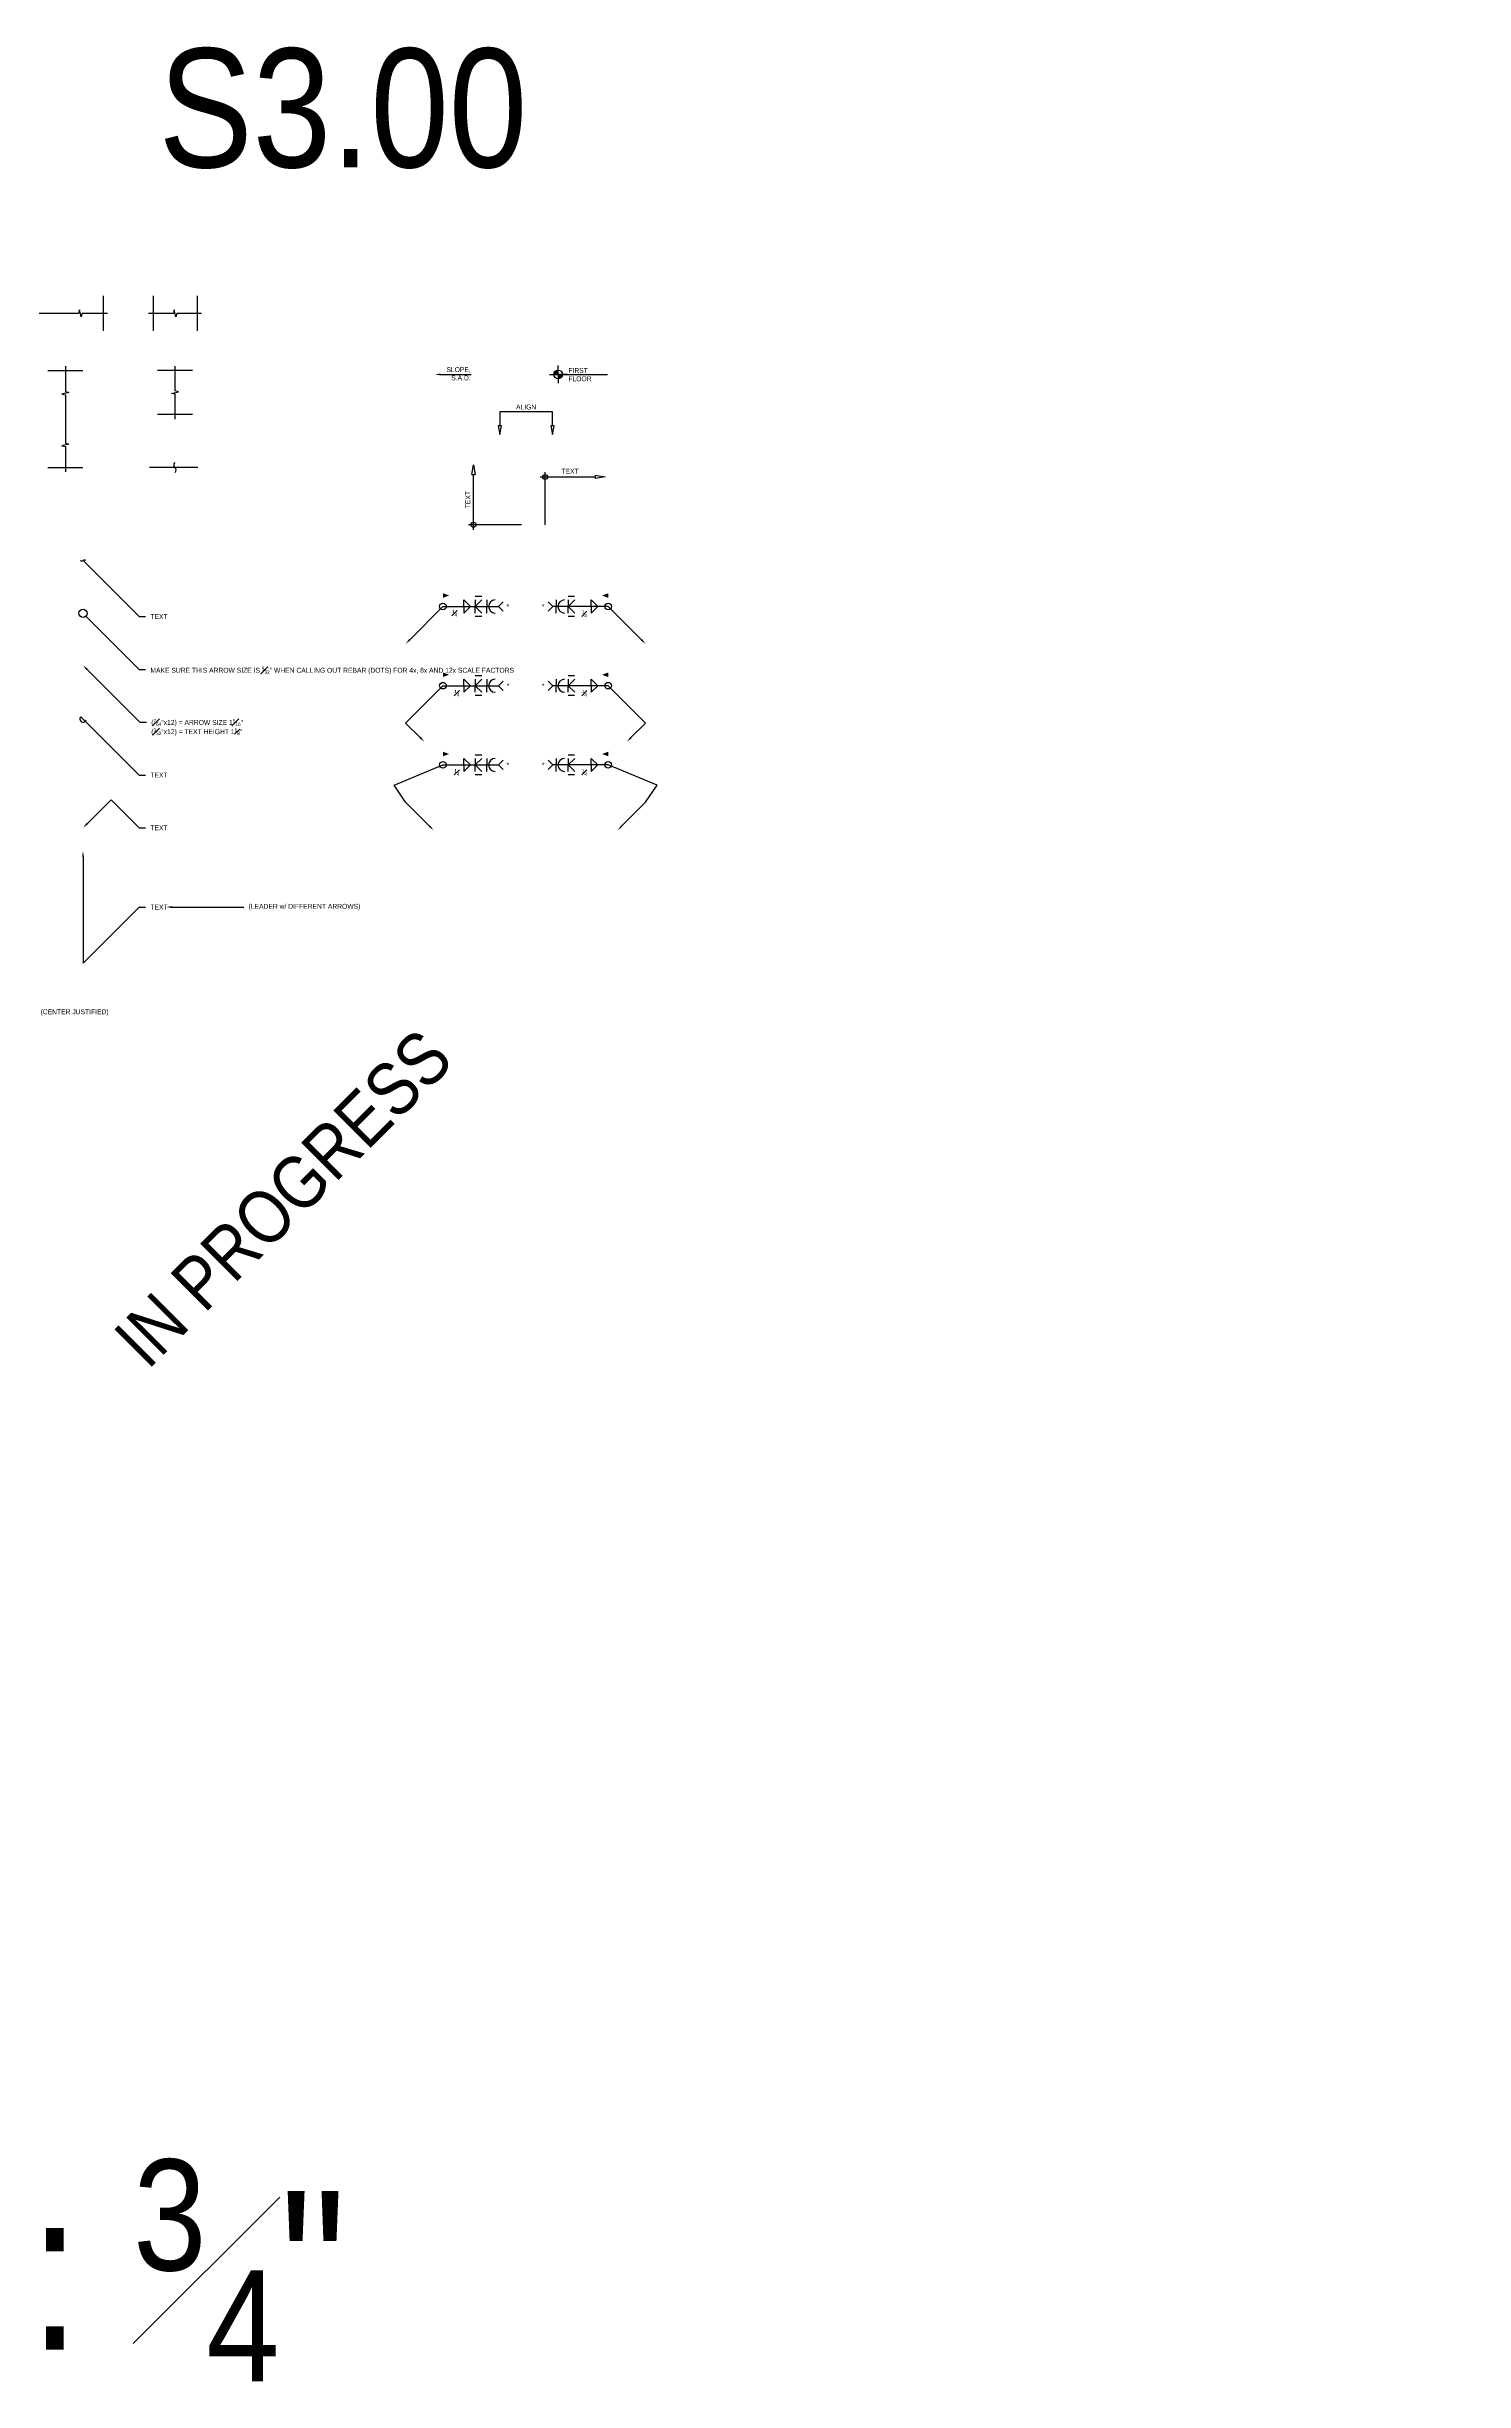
# Model space of a CAD drawing. Header units: inches. Extents: x -2661 to 42767, y -1222 to 9099.
# Drawn here: x 3316.5 to 3531.2, y 1395.1 to 1748.6 of the extents above; entities that cross this region are included whole.
import ezdxf
from ezdxf import colors
from ezdxf.entities.mleader import LeaderData, LeaderLine
from ezdxf.math import Vec2, Vec3

# ---------------------------------------------------------------- set-up
doc = ezdxf.new("R2010")
doc.units = ezdxf.units.IN
doc.header["$LTSCALE"] = 12
doc.header["$MEASUREMENT"] = 0
doc.header["$PDMODE"] = 3
doc.layers.get('0').update_dxf_attribs({"linetype": 'CONTINUOUS'})
doc.layers.get('DefPoints').update_dxf_attribs({"color": 251, "linetype": 'CONTINUOUS'})
for name, color, linetype in [('S-ANNO-DIMS', 2, 'CONTINUOUS'), ('S-ANNO-NOTE', 4, 'CONTINUOUS'), ('S-ANNO-NOTE-EXIST', 251, 'CONTINUOUS'), ('S-BREAK', 2, 'CONTINUOUS'), ('S-ROOM-NAME', 251, 'CONTINUOUS')]:
    doc.layers.add(name, color=color, linetype=linetype)
doc.layers.add('S-ANNO-GRID-NONPLOT', color=251, linetype='CONTINUOUS', plot=False)
doc.layers.add('S-ANNO-NONPLOT', color=253, linetype='CONTINUOUS', plot=False, transparency=0.5)
doc.styles.add('Arial', font='arial.ttf', dxfattribs={"width": 0.85})
doc.dimstyles.new('DIM-8_Se', dxfattribs={"dimscale": 8, "dimtxt": 0.09375, "dimasz": 0.109375, "dimexe": 0.0625, "dimexo": 0.0625, "dimgap": 0.0625, "dimtad": 1, "dimdec": 4, "dimzin": 11, "dimdsep": 46, "dimlunit": 4, "dimtxsty": 'Arial', "dimblk": 'ARCHTICK', "dimcen": 0.125, "dimdle": 0.0625, "dimclrd": 256, "dimclre": 256, "dimclrt": 4, "dimadec": 0, "dimazin": 0, "dimtfac": 0.75, "dimtdec": 4, "dimtmove": 0, "dimatfit": 3, "dimfxl": 1, "dimfrac": 1, "dimtolj": 1, "dimtzin": 0, "dimarcsym": 0})

# ---------------------------------------------------------------- blocks, each defined once
blk = doc.blocks.new('_Integral')
at = {"color": 0, "linetype": 'ByBlock', "lineweight": -2}
for centre, start, end in [((0.44, -0.09), 102, 168), ((-0.44, 0.09), 282, 348)]:
    blk.add_arc(centre, 0.454, start, end, dxfattribs=at)
blk = doc.blocks.new('_DotBlank')
at = {"color": 0, "lineweight": -2}
blk.add_line((-0.5, 0), (-1, 0), dxfattribs=at)
blk.add_circle((0, 0), 0.5, dxfattribs=at)
blk = doc.blocks.new('_ClosedBlank')
at = {"color": 0, "linetype": 'ByBlock', "lineweight": -2}
for p, q in [((-1, 0.17), (0, 0)), ((-1, 0.17), (-1, -0.17)), ((0, 0), (-1, -0.17))]:
    blk.add_line(p, q, dxfattribs=at)
blk = doc.blocks.new('ARROW-LOOP')
at = {"color": 0}
blk.add_lwpolyline([(-1.81, 0), (0.54, 0, 1.317177), (-0.46, -0.28)], format="xyb", dxfattribs=at)
blk = doc.blocks.new('ELEV-SYMB')
at = {"layer": 'S-ANNO-NOTE', "color": 2}
for points in [[(-2, 0), (0, 0), (0, 2)], [(2, 0), (0, 0), (0, -2)]]:
    blk.add_lwpolyline(points, dxfattribs=at)
at = {"layer": 'S-ANNO-NOTE', "color": 2, "const_width": 1}
for points in [[(0, 0.5, 0.414214), (-0.5, 0, 0.414214)], [(0, -0.5, 0.414214), (0.5, 0, 0.414214)]]:
    blk.add_lwpolyline(points, format="xyb", dxfattribs=at)
at = {"layer": 'S-ANNO-NOTE', "color": 2}
blk.add_circle((0, 0), 1, dxfattribs=at)
blk = doc.blocks.new('_Small')
at = {"color": 0, "linetype": 'ByBlock', "lineweight": -2}
blk.add_circle((0, 0), 0.25, dxfattribs=at)
blk = doc.blocks.new('*D575')
at = {"layer": 'DefPoints', "color": 0, "transparency": 16777216}
for p in [(3401.09, 1683.47), (3401.09, 1683.47), (3392, 1676.24)]:
    blk.add_point(p, dxfattribs=at)
at = {"layer": 'S-ANNO-DIMS', "lineweight": -2, "transparency": 16777216}
for p, q in [((3391.25, 1683.47), (3399.59, 1683.47)), ((3392, 1676.24), (3392, 1684.22))]:
    blk.add_line(p, q, dxfattribs=at)
at = {"layer": 'S-ANNO-DIMS', "lineweight": -2, "transparency": 16777216, "xscale": 1.5, "yscale": 1.5, "zscale": 1.5, "rotation": 180}
blk.add_blockref('_Small', (3392, 1683.47), dxfattribs=at)
at = {"layer": 'S-ANNO-DIMS', "lineweight": -2, "transparency": 16777216, "xscale": 1.5, "yscale": 1.5, "zscale": 1.5}
blk.add_blockref('_ClosedBlank', (3401.09, 1683.47), dxfattribs=at)
at = {"layer": 'S-ANNO-DIMS', "color": 4, "transparency": 16777216, "insert": (3395.79, 1684.35), "char_height": 0.75, "attachment_point": 5, "style": 'Arial'}
blk.add_mtext('\\A1;TEXT ', dxfattribs=at)
blk = doc.blocks.new('Se_BREAK SQUIGGLE')
at = {"layer": 'S-BREAK'}
blk.add_lwpolyline([(0, -0.37, 0.408465), (0, 0, -0.407415), (0, 0.37, -2.166217)], format="xyb", dxfattribs=at)
blk = doc.blocks.new('Se_BREAK SYMBOL')
at = {"color": 0, "linetype": 'ByBlock'}
blk.add_lwpolyline([(6, 0), (0.38, 0), (0.19, -0.78), (-0.19, 0.78), (-0.38, 0), (-6, 0)], dxfattribs=at)
blk = doc.blocks.new('*D688')
at = {"layer": 'DefPoints', "color": 0, "transparency": 16777216}
for p in [(3381.17, 1685.33), (3381.17, 1685.33), (3388.41, 1676.24)]:
    blk.add_point(p, dxfattribs=at)
at = {"layer": 'S-ANNO-DIMS', "lineweight": -2, "transparency": 16777216}
for p, q in [((3381.17, 1675.49), (3381.17, 1683.83)), ((3388.41, 1676.24), (3380.42, 1676.24))]:
    blk.add_line(p, q, dxfattribs=at)
at = {"layer": 'S-ANNO-DIMS', "lineweight": -2, "transparency": 16777216, "xscale": 1.5, "yscale": 1.5, "zscale": 1.5}
for name, p, rotation in [('_ClosedBlank', (3381.17, 1685.33), 90), ('_Small', (3381.17, 1676.24), 270)]:
    blk.add_blockref(name, p, dxfattribs=dict(at, rotation=rotation))
at = {"layer": 'S-ANNO-DIMS', "color": 4, "transparency": 16777216, "insert": (3380.3, 1680.04), "char_height": 0.75, "attachment_point": 5, "rotation": 90, "style": 'Arial'}
blk.add_mtext('\\A1;TEXT ', dxfattribs=at)

msp = doc.modelspace()

# ---------------------------------------------------------------- linework, layer by layer
at = {"layer": 'S-ANNO-DIMS'}
msp.add_lwpolyline([(3393.37865, 1691.22676), (3392.87865, 1691.22676), (3393.12865, 1689.89343), (3393.37865, 1691.22676), (3393.12865, 1691.22676), (3393.12865, 1693.3481), (3385.12865, 1693.3481), (3385.12865, 1691.22676), (3384.87865, 1691.22676), (3385.12865, 1689.89343), (3385.37865, 1691.22676), (3384.87865, 1691.22676)], dxfattribs=at)
at = {"layer": 'S-ANNO-NONPLOT'}
for p, q in [((3325.0655, 1710.91349), (3325.0655, 1705.58015)), ((3332.61384, 1710.91349), (3332.61384, 1705.58015)), ((3339.2805, 1710.91349), (3339.2805, 1705.58015)), ((3316.67009, 1699.58015), (3322.00342, 1699.58015)), ((3338.61384, 1699.58015), (3333.2805, 1699.58015)), ((3338.61384, 1692.91349), (3333.2805, 1692.91349)), ((3316.67009, 1684.90572), (3322.00342, 1684.90572))]:
    msp.add_line(p, q, dxfattribs=at)
msp.add_lwpolyline([(3339.41629, 1684.90572), (3332.09936, 1684.90572)], dxfattribs=at)
at = {"layer": 'S-ANNO-NOTE', "color": 2}
msp.add_line((3392.65486, 1699.00219), (3401.45806, 1699.00219), dxfattribs=at)
at = {"layer": 'S-ANNO-NOTE'}
for p, q in [((3382.40329, 1665.36287), (3381.40329, 1665.36287)), ((3396.47544, 1665.36287), (3395.47544, 1665.36287)), ((3382.43067, 1662.36287), (3381.43067, 1662.36287)), ((3383.17963, 1664.86287), (3383.17963, 1663.86287)), ((3383.17963, 1662.86287), (3383.17963, 1663.86287)), ((3393.69062, 1664.86287), (3393.69062, 1663.86287)), ((3393.69062, 1662.86287), (3393.69062, 1663.86287)), ((3396.47544, 1662.36287), (3395.47544, 1662.36287)), ((3382.40329, 1653.36287), (3381.40329, 1653.36287)), ((3383.17963, 1652.86287), (3383.17963, 1651.86287)), ((3383.17963, 1650.86287), (3383.17963, 1651.86287)), ((3393.69062, 1652.86287), (3393.69062, 1651.86287)), ((3393.69062, 1650.86287), (3393.69062, 1651.86287)), ((3396.47544, 1653.36287), (3395.47544, 1653.36287)), ((3382.43067, 1650.36287), (3381.43067, 1650.36287)), ((3396.47544, 1650.36287), (3395.47544, 1650.36287)), ((3382.40329, 1641.36287), (3381.40329, 1641.36287)), ((3383.17963, 1640.86287), (3383.17963, 1639.86287)), ((3393.69062, 1640.86287), (3393.69062, 1639.86287)), ((3396.47544, 1641.36287), (3395.47544, 1641.36287)), ((3382.43067, 1638.36287), (3381.43067, 1638.36287)), ((3383.17963, 1638.86287), (3383.17963, 1639.86287)), ((3393.69062, 1638.86287), (3393.69062, 1639.86287)), ((3396.47544, 1638.36287), (3395.47544, 1638.36287))]:
    msp.add_line(p, q, dxfattribs=at)
for points in [[(3376.53162, 1663.86287, 0, 0, 0), (3376.53162, 1665.52085, 0.68404, 0, 0), (3377.47132, 1665.52085, 0, 0, 0)], [(3401.56254, 1663.86287, 0, 0, 0), (3401.56254, 1665.52085, 0.68404, 0, 0), (3400.62284, 1665.52085, 0, 0, 0)], [(3376.53162, 1651.86287, 0, 0, 0), (3376.53162, 1653.52085, 0.68404, 0, 0), (3377.47132, 1653.52085, 0, 0, 0)], [(3401.56254, 1651.86287, 0, 0, 0), (3401.56254, 1653.52085, 0.68404, 0, 0), (3400.62284, 1653.52085, 0, 0, 0)], [(3376.53162, 1639.86287, 0, 0, 0), (3376.53162, 1641.52085, 0.68404, 0, 0), (3377.47132, 1641.52085, 0, 0, 0)], [(3401.56254, 1639.86287, 0, 0, 0), (3401.56254, 1641.52085, 0.68404, 0, 0), (3400.62284, 1641.52085, 0, 0, 0)]]:
    msp.add_lwpolyline(points, format="xyseb", dxfattribs=at)
for points in [[(3379.6817, 1663.86287), (3379.6817, 1664.86287), (3380.6817, 1663.86287)], [(3379.6817, 1663.86287), (3379.6817, 1662.86287), (3380.6817, 1663.86287)], [(3381.43067, 1664.86287), (3381.43067, 1663.86287), (3382.43067, 1664.86287)], [(3381.43067, 1662.86287), (3381.43067, 1663.86287), (3382.43067, 1662.86287)], [(3385.63375, 1663.15576), (3384.92664, 1663.86287), (3385.63375, 1664.56997)], [(3392.46041, 1663.15576), (3393.16751, 1663.86287), (3392.46041, 1664.56997)], [(3395.50282, 1664.86287), (3395.50282, 1663.86287), (3396.50282, 1664.86287)], [(3395.50282, 1662.86287), (3395.50282, 1663.86287), (3396.50282, 1662.86287)], [(3398.98271, 1663.86287), (3398.98271, 1664.86287), (3399.98271, 1663.86287)], [(3398.98271, 1663.86287), (3398.98271, 1662.86287), (3399.98271, 1663.86287)], [(3379.6817, 1651.86287), (3379.6817, 1652.86287), (3380.6817, 1651.86287)], [(3379.6817, 1651.86287), (3379.6817, 1650.86287), (3380.6817, 1651.86287)], [(3381.43067, 1652.86287), (3381.43067, 1651.86287), (3382.43067, 1652.86287)], [(3381.43067, 1650.86287), (3381.43067, 1651.86287), (3382.43067, 1650.86287)], [(3385.63375, 1651.15576), (3384.92664, 1651.86287), (3385.63375, 1652.56997)], [(3392.46041, 1651.15576), (3393.16751, 1651.86287), (3392.46041, 1652.56997)], [(3395.50282, 1652.86287), (3395.50282, 1651.86287), (3396.50282, 1652.86287)], [(3395.50282, 1650.86287), (3395.50282, 1651.86287), (3396.50282, 1650.86287)], [(3398.98271, 1651.86287), (3398.98271, 1652.86287), (3399.98271, 1651.86287)], [(3398.98271, 1651.86287), (3398.98271, 1650.86287), (3399.98271, 1651.86287)], [(3379.6817, 1639.86287), (3379.6817, 1640.86287), (3380.6817, 1639.86287)], [(3381.43067, 1640.86287), (3381.43067, 1639.86287), (3382.43067, 1640.86287)], [(3385.63375, 1639.15576), (3384.92664, 1639.86287), (3385.63375, 1640.56997)], [(3392.46041, 1639.15576), (3393.16751, 1639.86287), (3392.46041, 1640.56997)], [(3395.50282, 1640.86287), (3395.50282, 1639.86287), (3396.50282, 1640.86287)], [(3398.98271, 1639.86287), (3398.98271, 1640.86287), (3399.98271, 1639.86287)], [(3379.6817, 1639.86287), (3379.6817, 1638.86287), (3380.6817, 1639.86287)], [(3381.43067, 1638.86287), (3381.43067, 1639.86287), (3382.43067, 1638.86287)], [(3395.50282, 1638.86287), (3395.50282, 1639.86287), (3396.50282, 1638.86287)], [(3398.98271, 1639.86287), (3398.98271, 1638.86287), (3399.98271, 1639.86287)]]:
    msp.add_lwpolyline(points, dxfattribs=at)
for centre in [(3376.53162, 1663.86287), (3401.56254, 1663.86287), (3376.53162, 1651.86287), (3401.56254, 1651.86287), (3376.53162, 1639.86287), (3401.56254, 1639.86287)]:
    msp.add_circle(centre, 0.5, dxfattribs=at)
for centre, start, end in [((3384.50022, 1663.79228), 93.7722975, 176.2277025), ((3384.50022, 1663.93345), 183.7722975, 266.2277025), ((3395.01121, 1663.79228), 93.7722975, 176.2277025), ((3395.01121, 1663.93345), 183.7722975, 266.2277025), ((3384.50022, 1651.79228), 93.7722975, 176.2277025), ((3384.50022, 1651.93345), 183.7722975, 266.2277025), ((3395.01121, 1651.79228), 93.7722975, 176.2277025), ((3395.01121, 1651.93345), 183.7722975, 266.2277025), ((3384.50022, 1639.79228), 93.7722975, 176.2277025), ((3395.01121, 1639.79228), 93.7722975, 176.2277025), ((3384.50022, 1639.93345), 183.7722975, 266.2277025), ((3395.01121, 1639.93345), 183.7722975, 266.2277025)]:
    msp.add_arc(centre, 1.07291, start, end, dxfattribs=at)
at = {"layer": 'S-BREAK'}
for points in [[(3325.73217, 1708.24682), (3321.84361, 1708.24682), (3321.71742, 1707.72792), (3321.46504, 1708.76572), (3321.33885, 1708.24682), (3314.00639, 1708.24682), (3313.8802, 1707.72792), (3313.62782, 1708.76572), (3313.50163, 1708.24682), (3309.66873, 1708.24682)], [(3319.33676, 1700.24682), (3319.33676, 1696.41393), (3319.85566, 1696.28774), (3318.81785, 1696.03535), (3319.33676, 1695.90916), (3319.33676, 1688.57671), (3319.85566, 1688.45052), (3318.81785, 1688.19813), (3319.33676, 1688.07194), (3319.33676, 1684.23905)]]:
    msp.add_lwpolyline(points, dxfattribs=at)

# ---------------------------------------------------------------- block references
at = {"layer": 'S-ANNO-NOTE', "xscale": 0.6666666666666666, "yscale": 0.6666666666666666, "zscale": 0.6666666666666666}
msp.add_blockref('ELEV-SYMB', (3393.98819, 1699.00219), dxfattribs=at)
at = {"layer": 'S-BREAK'}
for name, p, xscale, yscale, zscale in [('Se_BREAK SYMBOL', (3335.94717, 1708.24682), 0.6666666666666666, 0.6666666666666666, 0.6666666666666666), ('Se_BREAK SQUIGGLE', (3335.94717, 1684.90572), 2, 2, 2)]:
    msp.add_blockref(name, p, dxfattribs=dict(at, xscale=xscale, yscale=yscale, zscale=zscale))
at = {"layer": 'S-BREAK', "xscale": 0.6666666666666666, "yscale": 0.6666666666666666, "zscale": 0.6666666666666666, "rotation": 270}
msp.add_blockref('Se_BREAK SYMBOL', (3335.94717, 1696.24682), dxfattribs=at)

# ---------------------------------------------------------------- texts
at = {"layer": 'S-ANNO-GRID-NONPLOT', "color": 191, "insert": (3389.30585, 1748.36325), "char_height": 18, "width": 59.0975878, "attachment_point": 3, "style": 'Arial'}
msp.add_mtext('S3.00', dxfattribs=at)
at = {"layer": 'S-ANNO-NOTE', "insert": (3380.73955, 1700.09872), "char_height": 0.75, "width": 3.8678273, "attachment_point": 3, "rotation": 359.8065106, "style": 'Arial'}
msp.add_mtext('SLOPE, S.A.D.', dxfattribs=at)
at = {"layer": 'S-ANNO-NOTE', "style": 'Arial'}
for s, insert, char_height, width, attachment_point in [('FIRST\\PFLOOR', (3395.52602, 1699.97505), 0.75, 12.0077712, 1), ('ALIGN', (3389.12865, 1693.68143), 0.75, 3.2306086, 8), ('\\A1;{\\H0.7x;\\S1#4;}', (3377.89454, 1663.38987), 0.75, 1.3935525, 1), ('*', (3386.16159, 1663.86287), 0.75, 8.4425806, 4), ('*', (3391.89799, 1663.86287), 0.75, 9.7010774, 6), ('\\A1;{\\H0.7x;\\S1#4;}', (3398.34245, 1663.2631), 0.75, 2.4380472, 3), ('\\A1;{\\H0.7x;\\S1#4;}', (3379.04145, 1651.2631), 0.75, 2.4380472, 3), ('*', (3386.19616, 1651.86287), 0.75, 9.7010774, 4), ('*', (3391.89799, 1651.86287), 0.75, 9.7010774, 6), ('\\A1;{\\H0.7x;\\S1#4;}', (3398.34245, 1651.2631), 0.75, 2.4380472, 3), ('\\A1;{\\H0.7x;\\S1#4;}', (3379.04145, 1639.2631), 0.75, 2.4380472, 3), ('*', (3386.16159, 1639.86287), 0.75, 8.4425806, 4), ('*', (3391.89799, 1639.86287), 0.75, 9.7010774, 6), ('\\A1;{\\H0.7x;\\S1#4;}', (3398.34245, 1639.2631), 0.75, 2.4380472, 3), ('\\A1;1{\\H0.7x;\\S1#2;\\H1.4286x;" = 1\'-0"\\P\\H0.99998x;8x\\PTEXT SIZE: \\H0.7x;\\S3#4;\\H1.4286x;"}', (3169.70251, 1513.50267), 24, 383.8709751, 1)]:
    msp.add_mtext(s, dxfattribs=dict(at, insert=insert, char_height=char_height, width=width, attachment_point=attachment_point))
at = {"layer": 'S-ANNO-NOTE', "color": 191, "insert": (3315.57937, 1602.37107), "char_height": 0.75, "width": 10.4807638, "attachment_point": 4, "style": 'Arial'}
msp.add_mtext('(CENTER JUSTIFIED)', dxfattribs=at)
at = {"layer": 'S-ROOM-NAME', "ltscale": 0.25, "insert": (3352.34519, 1574.22129), "char_height": 8, "width": 86.1334112, "attachment_point": 5, "rotation": 45, "style": 'Arial'}
msp.add_mtext('{\\fArial|b0|i0|c0|p34;IN PROGRESS}', dxfattribs=at)

# ---------------------------------------------------------------- dimensions: what is measured, and where the dimension line sits
at = {"layer": 'S-ANNO-DIMS'}
for base, p1, p2, angle, picture, middle in [((3381.17365, 1685.33441), (3388.40536, 1676.24259), (3381.17365, 1685.33441), 270, '*D688', (3380.29865, 1680.0385)), ((3401.0878, 1683.47431), (3391.99598, 1676.24259), (3401.0878, 1683.47431), 180, '*D575', (3395.79189, 1684.34931))]:
    dim = msp.add_linear_dim(base=base, p1=p1, p2=p2, angle=angle, text='TEXT ', dimstyle='DIM-8_Se', override={"dimasz": 0.1875, "dimexe": 0.09375, "dimexo": 0, "dimblk1": 'Small', "dimblk2": 'ClosedBlank', "dimsah": 1, "dimdle": 0.09375, "dimse2": 1}, dxfattribs=at)
    dim.commit()
    dim.dimension.update_dxf_attribs({"geometry": picture, "text_midpoint": middle})

# ---------------------------------------------------------------- leaders
at = {"layer": 'S-ANNO-NOTE'}
ml = msp.add_multileader_mtext('Standard', dxfattribs=at)
ml.set_content('', color=4, style='Arial')
ml.set_leader_properties(color=2)
ml.build(insert=Vec2(0, 0))
ml.multileader.update_dxf_attribs({"has_dogleg": 0, "dogleg_length": 1.21451, "arrow_head_size": 0.875, "scale": 8})
ctx = ml.context
ctx.base_point, ctx.scale, ctx.char_height, ctx.arrow_head_size, ctx.landing_gap_size, ctx.plane_origin, ctx.plane_x_axis, ctx.plane_y_axis = Vec3(3382.26182, 1699.00219), 8, 0.75, 0.875, 0.72, Vec3(3372.76233, 1706.03279), Vec3(-1, 0), Vec3(0, -1)
ctx.text_align_type = 2
notes = []
notes.append((ctx, [(0, (1, 1, 0), (3379.5539, 1699.00219), (1, 0), 1.26792, [(0, [(3375.27905, 1699.00219)], 0, [])])]))
ctx.mtext.insert, ctx.mtext.text_direction, ctx.mtext.rotation, ctx.mtext.alignment, ctx.mtext.flow_direction = Vec3(3381.54182, 1698.62719), Vec3(-1, 0), 3.141592654, 3, 5
ml = msp.add_multileader_mtext('Standard', dxfattribs=at)
ml.set_content('TEXT', color=4, style='Arial')
ml.set_leader_properties(color=2)
ml.set_arrow_properties(name='INTEGRAL')
ml.build(insert=Vec2(0, 0))
ml.multileader.update_dxf_attribs({"dogleg_length": 0.36, "arrow_head_size": 0.875, "scale": 8})
ctx = ml.context
ctx.base_point, ctx.scale, ctx.char_height, ctx.arrow_head_size, ctx.landing_gap_size, ctx.plane_origin = Vec3(3331.49973, 1662.33925), 8, 0.75, 0.875, 0.72, Vec3(3286.79295, 1960.67407)
notes.append((ctx, [(0, (1, 1, 0), (3330.49973, 1662.33925), (1, 0), 1, [(0, [(3322.01445, 1670.82453)], 0, [])])]))
ctx.mtext.insert, ctx.mtext.width, ctx.mtext.flow_direction = Vec3(3332.21973, 1662.71425), 16, 5
ml = msp.add_multileader_mtext('Standard', dxfattribs=at)
ml.set_content('\\A1;{\\C4;MAKE SURE THIS ARROW SIZE IS \\H0.7x;\\S5#32;\\H1.4286x;" WHEN CALLING OUT REBAR (DOTS) FOR 4x, 8x AND 12x SCALE FACTORS}', color=4, style='Arial')
ml.set_leader_properties(color=2)
ml.set_arrow_properties(name='DOTBLANK')
ml.build(insert=Vec2(0, 0))
ml.multileader.update_dxf_attribs({"dogleg_length": 0.36, "arrow_head_size": 1.25, "scale": 8})
ctx = ml.context
ctx.base_point, ctx.scale, ctx.char_height, ctx.arrow_head_size, ctx.landing_gap_size, ctx.plane_origin = Vec3(3331.49973, 1654.33925), 8, 0.75, 1.25, 0.72, Vec3(3286.79295, 1952.67407)
notes.append((ctx, [(0, (1, 1, 0), (3330.49973, 1654.33925), (1, 0), 1, [(0, [(3322.01445, 1662.82453)], 0, [])])]))
ctx.mtext.insert, ctx.mtext.width, ctx.mtext.defined_height, ctx.mtext.flow_direction = Vec3(3332.21973, 1654.72064), 16, 2.51618, 5
ml = msp.add_multileader_mtext('Standard', dxfattribs=at)
ml.set_content('', color=4, style='Arial')
ml.set_leader_properties(color=2)
ml.build(insert=Vec2(0, 0))
ml.multileader.update_dxf_attribs({"dogleg_length": 1.21451, "arrow_head_size": 0.875, "scale": 8})
ctx = ml.context
ctx.base_point, ctx.scale, ctx.char_height, ctx.arrow_head_size, ctx.landing_gap_size, ctx.plane_origin = Vec3(3384.92664, 1663.86287), 8, 0.75, 0.875, 0.72, Vec3(3369.50102, 1656.83227)
notes.append((ctx, [(0, (1, 1, 0), (3376.53162, 1663.86287), (1, 0), 8.39502, [(0, [(3370.87477, 1658.20601)], 0, [])])]))
ctx.mtext.insert, ctx.mtext.flow_direction = Vec3(3385.64664, 1664.23787), 5
ml = msp.add_multileader_mtext('Standard', dxfattribs=at)
ml.set_content('', color=4, style='Arial')
ml.set_leader_properties(color=2)
ml.build(insert=Vec2(0, 0))
ml.multileader.update_dxf_attribs({"dogleg_length": 1.21451, "arrow_head_size": 0.875, "scale": 8})
ctx = ml.context
ctx.base_point, ctx.scale, ctx.char_height, ctx.arrow_head_size, ctx.landing_gap_size, ctx.plane_origin = Vec3(3391.72751, 1663.86287), 8, 0.75, 0.875, 0.72, Vec3(3408.59313, 1656.83227)
ctx.text_align_type = 2
notes.append((ctx, [(0, (1, 1, 0), (3401.56254, 1663.86287), (-1, 0), 8.39502, [(0, [(3407.21939, 1658.20601)], 0, [])])]))
ctx.mtext.insert, ctx.mtext.alignment, ctx.mtext.flow_direction = Vec3(3392.44751, 1664.23787), 3, 5
ml = msp.add_multileader_mtext('Standard', dxfattribs=at)
ml.set_content('\\A1;{\\C4;(\\H0.7x;\\S7#64;\\H1.4286x;"x12) = ARROW SIZE 1\\H0.7x;\\S5#16;\\H1.4286x;"\\P(\\H0.7x;\\S3#32;\\H1.4286x;"x12) = TEXT HEIGHT 1\\H0.7x;\\S1#8;\\H1.4286x;"}', color=4, style='Arial')
ml.set_leader_properties(color=2)
ml.build(insert=Vec2(0, 0))
ml.multileader.update_dxf_attribs({"dogleg_length": 0.36, "arrow_head_size": 0.875, "scale": 8})
ctx = ml.context
ctx.base_point, ctx.scale, ctx.char_height, ctx.arrow_head_size, ctx.landing_gap_size, ctx.plane_origin = Vec3(3331.62414, 1646.33925), 8, 0.75, 0.875, 0.72, Vec3(3286.91736, 1944.67407)
notes.append((ctx, [(0, (1, 1, 0), (3330.62414, 1646.33925), (1, 0), 1, [(0, [(3322.01445, 1654.94893)], 0, [])])]))
ctx.mtext.insert, ctx.mtext.width, ctx.mtext.flow_direction = Vec3(3332.34414, 1646.8245), 16, 5
ml = msp.add_multileader_mtext('Standard', dxfattribs=at)
ml.set_content('', color=4, style='Arial')
ml.set_leader_properties(color=2)
ml.build(insert=Vec2(0, 0))
ml.multileader.update_dxf_attribs({"dogleg_length": 1.21451, "arrow_head_size": 0.875, "scale": 8})
ctx = ml.context
ctx.base_point, ctx.scale, ctx.char_height, ctx.arrow_head_size, ctx.landing_gap_size, ctx.plane_origin = Vec3(3384.92664, 1651.86287), 8, 0.75, 0.875, 0.72, Vec3(3369.50102, 1644.83227)
notes.append((ctx, [(0, (1, 1, 0), (3376.53162, 1651.86287), (1, 0), 8.39502, [(0, [(3373.7032, 1643.37758), (3370.87477, 1646.20601)], 0, [])])]))
ctx.mtext.insert, ctx.mtext.flow_direction = Vec3(3385.64664, 1652.23787), 5
ml = msp.add_multileader_mtext('Standard', dxfattribs=at)
ml.set_content('', color=4, style='Arial')
ml.set_leader_properties(color=2)
ml.build(insert=Vec2(0, 0))
ml.multileader.update_dxf_attribs({"dogleg_length": 1.21451, "arrow_head_size": 0.875, "scale": 8})
ctx = ml.context
ctx.base_point, ctx.scale, ctx.char_height, ctx.arrow_head_size, ctx.landing_gap_size, ctx.plane_origin = Vec3(3391.72751, 1651.86287), 8, 0.75, 0.875, 0.72, Vec3(3408.59313, 1644.83227)
ctx.text_align_type = 2
notes.append((ctx, [(0, (1, 1, 0), (3401.56254, 1651.86287), (-1, 0), 8.39502, [(0, [(3404.39096, 1643.37758), (3407.21939, 1646.20601)], 0, [])])]))
ctx.mtext.insert, ctx.mtext.alignment, ctx.mtext.flow_direction = Vec3(3392.44751, 1652.23787), 3, 5
ml = msp.add_multileader_mtext('Standard', dxfattribs=at)
ml.set_content('TEXT', color=4, style='Arial')
ml.set_leader_properties(color=2)
ml.set_arrow_properties(name='ARROW-LOOP')
ml.build(insert=Vec2(0, 0))
ml.multileader.update_dxf_attribs({"dogleg_length": 0.36, "arrow_head_size": 0.875, "scale": 8})
ctx = ml.context
ctx.base_point, ctx.scale, ctx.char_height, ctx.arrow_head_size, ctx.landing_gap_size, ctx.plane_origin = Vec3(3331.49973, 1638.33925), 8, 0.75, 0.875, 0.72, Vec3(3286.79295, 1936.67407)
notes.append((ctx, [(0, (1, 1, 0), (3330.49973, 1638.33925), (1, 0), 1, [(0, [(3322.01445, 1646.82453)], 0, [])])]))
ctx.mtext.insert, ctx.mtext.width, ctx.mtext.flow_direction = Vec3(3332.21973, 1638.71425), 16, 5
ml = msp.add_multileader_mtext('Standard', dxfattribs=at)
ml.set_content('', color=4, style='Arial')
ml.set_leader_properties(color=2)
ml.build(insert=Vec2(0, 0))
ml.multileader.update_dxf_attribs({"dogleg_length": 1.21451, "arrow_head_size": 0.875, "scale": 8})
ctx = ml.context
ctx.base_point, ctx.scale, ctx.char_height, ctx.arrow_head_size, ctx.landing_gap_size, ctx.plane_origin = Vec3(3384.92664, 1639.86287), 8, 0.75, 0.875, 0.72, Vec3(3369.50102, 1632.83227)
notes.append((ctx, [(0, (1, 1, 0), (3376.53162, 1639.86287), (1, 0), 8.39502, [(1, [(3375.11741, 1629.96337), (3370.87477, 1634.20601), (3369.14059, 1636.8014)], 0, [])])]))
ctx.mtext.insert, ctx.mtext.flow_direction = Vec3(3385.64664, 1640.23787), 5
ml = msp.add_multileader_mtext('Standard', dxfattribs=at)
ml.set_content('', color=4, style='Arial')
ml.set_leader_properties(color=2)
ml.build(insert=Vec2(0, 0))
ml.multileader.update_dxf_attribs({"dogleg_length": 1.21451, "arrow_head_size": 0.875, "scale": 8})
ctx = ml.context
ctx.base_point, ctx.scale, ctx.char_height, ctx.arrow_head_size, ctx.landing_gap_size, ctx.plane_origin = Vec3(3391.72751, 1639.86287), 8, 0.75, 0.875, 0.72, Vec3(3408.59313, 1632.83227)
ctx.text_align_type = 2
notes.append((ctx, [(0, (1, 1, 0), (3401.56254, 1639.86287), (-1, 0), 8.39502, [(1, [(3402.97675, 1629.96337), (3407.21939, 1634.20601), (3408.95357, 1636.8014)], 0, [])])]))
ctx.mtext.insert, ctx.mtext.alignment, ctx.mtext.flow_direction = Vec3(3392.44751, 1640.23787), 3, 5
ml = msp.add_multileader_mtext('Standard', dxfattribs=at)
ml.set_content('TEXT', color=4, style='Arial')
ml.set_leader_properties(color=2)
ml.build(insert=Vec2(0, 0))
ml.multileader.update_dxf_attribs({"dogleg_length": 21.88349, "arrow_head_size": 0.875, "scale": 8})
ctx = ml.context
ctx.base_point, ctx.scale, ctx.char_height, ctx.arrow_head_size, ctx.landing_gap_size, ctx.plane_origin = Vec3(3331.49973, 1630.33925), 8, 0.75, 0.875, 0.72, Vec3(3275.98433, 2070.4003)
notes.append((ctx, [(0, (1, 1, 0), (3330.49973, 1630.33925), (1, 0), 1, [(0, [(3322.01445, 1630.33925), (3326.25709, 1634.58189)], 0, [])])]))
ctx.mtext.insert, ctx.mtext.width, ctx.mtext.flow_direction = Vec3(3332.21973, 1630.71425), 16, 5
ml = msp.add_multileader_mtext('Standard', dxfattribs=at)
ml.set_content('TEXT', color=4, style='Arial')
ml.set_leader_properties(color=2)
ml.build(insert=Vec2(0, 0))
ml.multileader.update_dxf_attribs({"dogleg_length": 0.36, "arrow_head_size": 0.875, "scale": 8})
ctx = ml.context
ctx.base_point, ctx.scale, ctx.char_height, ctx.arrow_head_size, ctx.landing_gap_size, ctx.plane_origin = Vec3(3331.49973, 1618.33925), 8, 0.75, 0.875, 0.72, Vec3(3286.79295, 1916.67407)
notes.append((ctx, [(0, (1, 1, 0), (3330.49973, 1618.33925), (1, 0), 1, [(1, [(3322.01445, 1626.82453), (3322.01445, 1609.85396)], 0, [])])]))
ctx.mtext.insert, ctx.mtext.width, ctx.mtext.flow_direction = Vec3(3332.21973, 1618.71425), 16, 5
at = {"layer": 'S-ANNO-NOTE', "color": 191}
ml = msp.add_multileader_mtext('Standard', dxfattribs=at)
ml.set_content('(LEADER w/ DIFFERENT ARROWS)', color=191, style='Arial')
ml.set_leader_properties(color=191)
ml.build(insert=Vec2(0, 0))
ml.multileader.update_dxf_attribs({"text_right_attachment_type": 3, "dogleg_length": 0.36, "arrow_head_size": 0.875, "scale": 8})
ctx = ml.context
ctx.base_point, ctx.scale, ctx.char_height, ctx.arrow_head_size, ctx.landing_gap_size, ctx.plane_origin = Vec3(3346.3709, 1618.33925), 8, 0.75, 0.875, 0.72, Vec3(3300.79905, 1915.44747)
ctx.right_attachment = 3
notes.append((ctx, [(0, (1, 1, 0), (3345.3709, 1618.33925), (1, 0), 1, [(0, [(3334.60732, 1618.33925)], 0, [])])]))
ctx.mtext.insert, ctx.mtext.width, ctx.mtext.defined_height, ctx.mtext.flow_direction = Vec3(3347.0909, 1618.82449), 19.9808359, 3.05428, 5
at = {"layer": 'S-ANNO-NOTE'}
ml = msp.add_multileader_mtext('Standard', dxfattribs=at)
ml.set_content('\\A1;{\\C256;TEXT IS BOTTOM LEFT JUSTIFIED TO KEEP CONSISTENT GAP BETWEEN DETAIL TITLE & NOTES}', color=4, style='Arial')
ml.set_leader_properties(color=2)
ml.build(insert=Vec2(0, 0))
ml.multileader.update_dxf_attribs({"dogleg_length": 0.36, "arrow_head_size": 1.3125, "scale": 12})
ctx = ml.context
ctx.base_point, ctx.scale, ctx.char_height, ctx.arrow_head_size, ctx.landing_gap_size, ctx.plane_origin = Vec3(3584.77257, 1586.60491), 12, 1.125, 1.3125, 1.08, Vec3(3645.96297, 1860.48908)
ctx.text_align_type = 2
notes.append((ctx, [(0, (1, 1, 0), (3610.22476, 1586.60491), (-1, 0), 1.5, [(0, [(3614.80766, 1581.89463)], 0, [])])]))
ctx.mtext.insert, ctx.mtext.width, ctx.mtext.defined_height, ctx.mtext.alignment, ctx.mtext.flow_direction = Vec3(3607.64476, 1587.18046), 21.8386673, 6.3354, 3, 5
at = {"layer": 'S-ANNO-NOTE-EXIST'}
ml = msp.add_multileader_mtext('Standard', dxfattribs=at)
ml.set_content('{\\C256;TEXT}', color=4, style='Arial')
ml.set_leader_properties(color=256)
ml.set_arrow_properties(name='INTEGRAL')
ml.build(insert=Vec2(0, 0))
ml.multileader.update_dxf_attribs({"dogleg_length": 0.36, "arrow_head_size": 0.875, "scale": 8})
ctx = ml.context
ctx.base_point, ctx.scale, ctx.char_height, ctx.arrow_head_size, ctx.landing_gap_size, ctx.plane_origin = Vec3(3272.0782, 1660.84921), 8, 0.75, 0.875, 0.72, Vec3(3225.99582, 1959.18403)
notes.append((ctx, [(0, (1, 1, 0), (3271.0782, 1660.84921), (1, 0), 1, [(0, [(3265.42135, 1666.50607)], 0, [])])]))
ctx.mtext.insert, ctx.mtext.width, ctx.mtext.flow_direction = Vec3(3272.7982, 1661.22421), 16, 5
ml = msp.add_multileader_mtext('Standard', dxfattribs=at)
ml.set_content('{\\C256;TEXT}', color=4, style='Arial')
ml.set_leader_properties(color=256)
ml.set_arrow_properties(name='DOTBLANK')
ml.build(insert=Vec2(0, 0))
ml.multileader.update_dxf_attribs({"dogleg_length": 0.36, "arrow_head_size": 1.25, "scale": 8})
ctx = ml.context
ctx.base_point, ctx.scale, ctx.char_height, ctx.arrow_head_size, ctx.landing_gap_size, ctx.plane_origin = Vec3(3272.0782, 1652.84921), 8, 0.75, 1.25, 0.72, Vec3(3225.99582, 1951.18403)
notes.append((ctx, [(0, (1, 1, 0), (3271.0782, 1652.84921), (1, 0), 1, [(0, [(3265.42135, 1658.50607)], 0, [])])]))
ctx.mtext.insert, ctx.mtext.width, ctx.mtext.flow_direction = Vec3(3272.7982, 1653.22421), 16, 5
ml = msp.add_multileader_mtext('Standard', dxfattribs=at)
ml.set_content('{\\C256;TEXT}', color=4, style='Arial')
ml.set_leader_properties(color=256)
ml.set_arrow_properties(name='CLOSEDBLANK')
ml.build(insert=Vec2(0, 0))
ml.multileader.update_dxf_attribs({"dogleg_length": 0.36, "arrow_head_size": 0.875, "scale": 8})
ctx = ml.context
ctx.base_point, ctx.scale, ctx.char_height, ctx.arrow_head_size, ctx.landing_gap_size, ctx.plane_origin = Vec3(3272.0782, 1644.84921), 8, 0.75, 0.875, 0.72, Vec3(3225.99582, 1943.18403)
notes.append((ctx, [(0, (1, 1, 0), (3271.0782, 1644.84921), (1, 0), 1, [(0, [(3265.42135, 1650.50607)], 0, [])])]))
ctx.mtext.insert, ctx.mtext.width, ctx.mtext.flow_direction = Vec3(3272.7982, 1645.22421), 16, 5
ml = msp.add_multileader_mtext('Standard', dxfattribs=at)
ml.set_content('{\\C256;TEXT}', color=4, style='Arial')
ml.set_leader_properties(color=256)
ml.set_arrow_properties(name='ARROW-LOOP')
ml.build(insert=Vec2(0, 0))
ml.multileader.update_dxf_attribs({"dogleg_length": 0.36, "arrow_head_size": 0.875, "scale": 8})
ctx = ml.context
ctx.base_point, ctx.scale, ctx.char_height, ctx.arrow_head_size, ctx.landing_gap_size, ctx.plane_origin = Vec3(3272.0782, 1636.84921), 8, 0.75, 0.875, 0.72, Vec3(3225.99582, 1935.18403)
notes.append((ctx, [(0, (1, 1, 0), (3271.0782, 1636.84921), (1, 0), 1, [(0, [(3265.42135, 1642.50607)], 0, [])])]))
ctx.mtext.insert, ctx.mtext.width, ctx.mtext.flow_direction = Vec3(3272.7982, 1637.22421), 16, 5
ml = msp.add_multileader_mtext('Standard', dxfattribs=at)
ml.set_content('{\\C256;TEXT}', color=4, style='Arial')
ml.set_leader_properties(color=256)
ml.set_arrow_properties(name='INTEGRAL')
ml.build(insert=Vec2(0, 0))
ml.multileader.update_dxf_attribs({"dogleg_length": 0.36, "arrow_head_size": 1.3125, "scale": 12})
ctx = ml.context
ctx.base_point, ctx.scale, ctx.char_height, ctx.arrow_head_size, ctx.landing_gap_size, ctx.plane_origin = Vec3(3712.75587, 1617.37763), 12, 1.125, 1.3125, 1.08, Vec3(3763.26462, 1915.71245)
ctx.text_align_type = 2
notes.append((ctx, [(0, (1, 1, 0), (3719.77187, 1617.37763), (-1, 0), 1.5, [(0, [(3728.04311, 1625.86291)], 0, [])])]))
ctx.mtext.insert, ctx.mtext.width, ctx.mtext.alignment, ctx.mtext.flow_direction = Vec3(3717.19187, 1617.94013), 24, 3, 5
ml = msp.add_multileader_mtext('Standard', dxfattribs=at)
ml.set_content('{\\C256;TEXT}', color=4, style='Arial')
ml.set_leader_properties(color=256)
ml.set_arrow_properties(name='DOTBLANK')
ml.build(insert=Vec2(0, 0))
ml.multileader.update_dxf_attribs({"dogleg_length": 0.36, "arrow_head_size": 1.875, "scale": 12})
ctx = ml.context
ctx.base_point, ctx.scale, ctx.char_height, ctx.arrow_head_size, ctx.landing_gap_size, ctx.plane_origin = Vec3(3712.75587, 1605.37763), 12, 1.125, 1.875, 1.08, Vec3(3763.26462, 1903.71245)
ctx.text_align_type = 2
notes.append((ctx, [(0, (1, 1, 0), (3719.77187, 1605.37763), (-1, 0), 1.5, [(0, [(3728.04311, 1613.86291)], 0, [])])]))
ctx.mtext.insert, ctx.mtext.width, ctx.mtext.alignment, ctx.mtext.flow_direction = Vec3(3717.19187, 1605.94013), 24, 3, 5
ml = msp.add_multileader_mtext('Standard', dxfattribs=at)
ml.set_content('{\\C256;TEXT}', color=4, style='Arial')
ml.set_leader_properties(color=256)
ml.set_arrow_properties(name='CLOSEDBLANK')
ml.build(insert=Vec2(0, 0))
ml.multileader.update_dxf_attribs({"dogleg_length": 0.36, "arrow_head_size": 1.3125, "scale": 12})
ctx = ml.context
ctx.base_point, ctx.scale, ctx.char_height, ctx.arrow_head_size, ctx.landing_gap_size, ctx.plane_origin = Vec3(3712.75587, 1593.37763), 12, 1.125, 1.3125, 1.08, Vec3(3763.26462, 1891.71245)
ctx.text_align_type = 2
notes.append((ctx, [(0, (1, 1, 0), (3719.77187, 1593.37763), (-1, 0), 1.5, [(0, [(3728.04311, 1601.86291)], 0, [])])]))
ctx.mtext.insert, ctx.mtext.width, ctx.mtext.alignment, ctx.mtext.flow_direction = Vec3(3717.19187, 1593.94013), 24, 3, 5
ml = msp.add_multileader_mtext('Standard', dxfattribs=at)
ml.set_content('{\\C256;TEXT}', color=4, style='Arial')
ml.set_leader_properties(color=256)
ml.set_arrow_properties(name='ARROW-LOOP')
ml.build(insert=Vec2(0, 0))
ml.multileader.update_dxf_attribs({"dogleg_length": 0.36, "arrow_head_size": 1.3125, "scale": 12})
ctx = ml.context
ctx.base_point, ctx.scale, ctx.char_height, ctx.arrow_head_size, ctx.landing_gap_size, ctx.plane_origin = Vec3(3712.75587, 1581.37763), 12, 1.125, 1.3125, 1.08, Vec3(3763.26462, 1879.71245)
ctx.text_align_type = 2
notes.append((ctx, [(0, (1, 1, 0), (3719.77187, 1581.37763), (-1, 0), 1.5, [(0, [(3728.04311, 1589.86291)], 0, [])])]))
ctx.mtext.insert, ctx.mtext.width, ctx.mtext.alignment, ctx.mtext.flow_direction = Vec3(3717.19187, 1581.94013), 24, 3, 5
for ctx, leaders in notes:
    for number, flags, end, landing, length, lines in leaders:
        leader = LeaderData()
        leader.index, (leader.has_last_leader_line, leader.has_dogleg_vector, leader.attachment_direction) = number, flags
        leader.last_leader_point, leader.dogleg_vector, leader.dogleg_length = Vec3(end), Vec3(landing), length
        for number, points, colour, breaks in lines:
            line = LeaderLine()
            line.index, line.vertices, line.color, line.breaks = number, Vec3.list(points), colors.encode_raw_color(colour), breaks
            leader.lines.append(line)
        ctx.leaders.append(leader)

doc.saveas('drawing.dxf')
